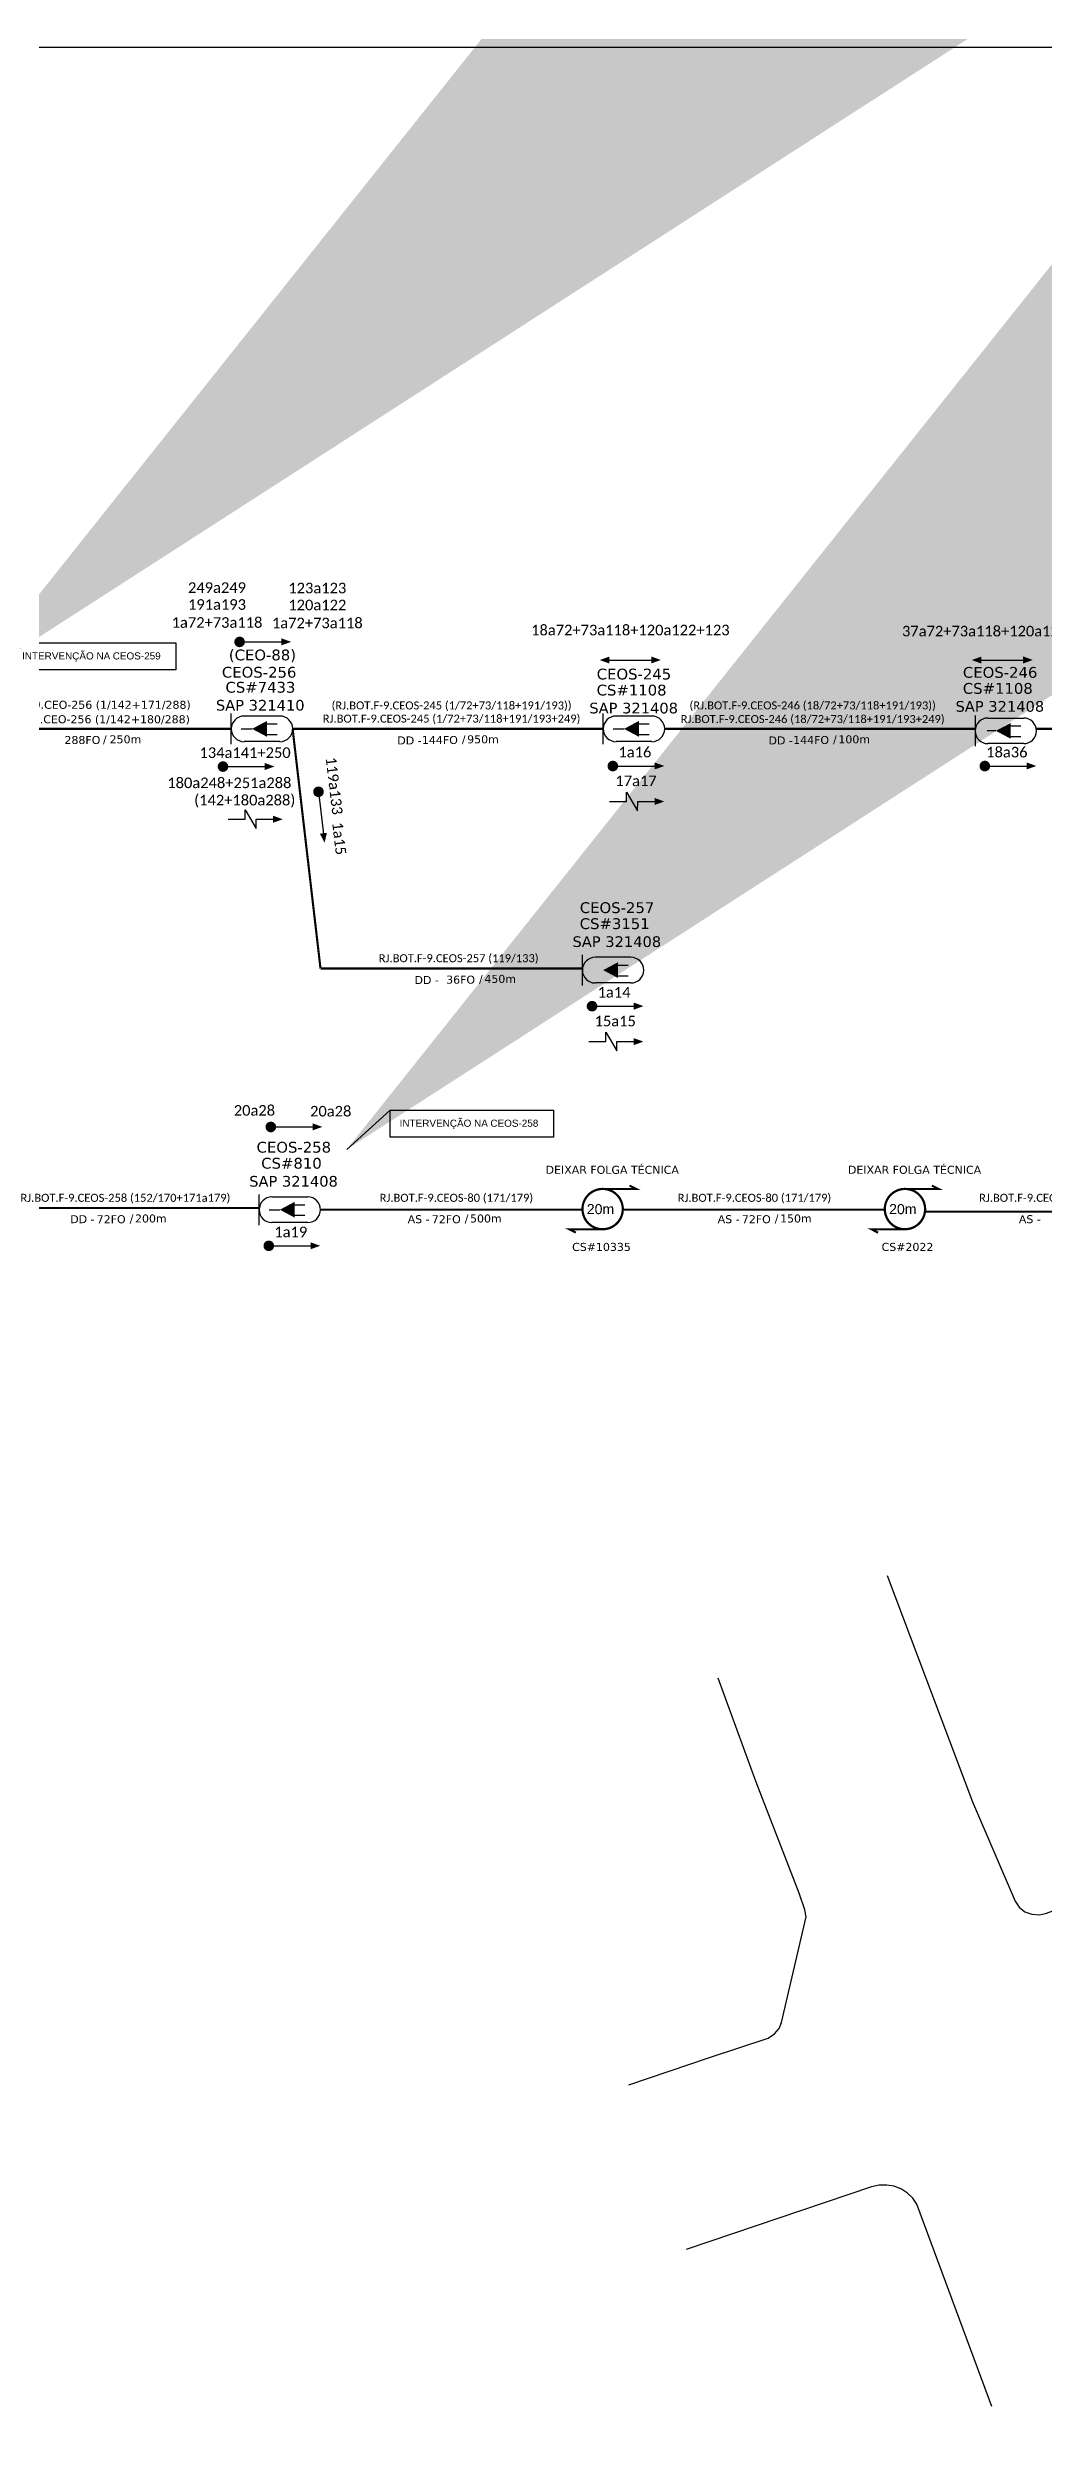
# Model space of a CAD drawing. Extents: x -89 to 749, y 705 to 1299.
# Drawn here: x 197.2 to 327.9, y 987.5 to 1299 of the extents above; entities that cross this region are included whole.
import ezdxf
from ezdxf.enums import TextEntityAlignment as Align

# ---------------------------------------------------------------- set-up
doc = ezdxf.new("R2010")
doc.units = 0
for name, color, linetype in [('10.4-Postes', 1, 'Continuous'), ('20.4-CEOS', 1, 'Continuous'), ('20.5-CABO AÉREO', 1, 'Continuous'), ('20.5-CEO', 1, 'Continuous'), ('QUADRA', 7, 'Continuous'), ('SETA', 7, 'Continuous')]:
    doc.layers.add(name, color=color, linetype=linetype)
doc.layers.add('40.1-ETIQUETAS', color=1, linetype='Continuous', lineweight=20)
doc.styles.add('ARIAL', font='arial.ttf')
doc.styles.add('ROMANS', font='romans')
doc.styles.add('siredit', font='verdana.ttf')
doc.styles.get("Standard").update_dxf_attribs({"font": 'arial.ttf'})
doc.linetypes.add('FENCELINE1', pattern='A,0.25,-0.1,[133,ltypeshp.shx,S=0.1,R=0,X=-0.1,Y=0],-0.1,1', length=1.45)
doc.dimstyles.new('CL', dxfattribs={"dimtxt": 1, "dimasz": 2, "dimexe": 0.18, "dimexo": 0.0625, "dimgap": 0.09, "dimtad": 0, "dimdec": 0, "dimrnd": 1, "dimzin": 0, "dimdsep": 46, "dimtxsty": 'siredit', "dimblk": 'NONE', "dimcen": 0, "dimse1": 1, "dimse2": 1, "dimsd1": 1, "dimsd2": 1, "dimclrt": 7, "dimadec": 0, "dimazin": 0, "dimtfac": 1, "dimtdec": 0, "dimtofl": 0, "dimtmove": 0, "dimatfit": 3, "dimfxl": 0, "dimtolj": 1, "dimtzin": 0, "dimarcsym": 0})

# ---------------------------------------------------------------- blocks, each defined once
blk = doc.blocks.new('_None')
blk = doc.blocks.new('*U91')
at = {"color": 3}
blk.add_lwpolyline([(0.0000405, 0.000041), (0.0001936, 0.000041), (0.0001936, 0.0000158), (0.0000405, 0.0000158)], close=True, dxfattribs=at)
at = {"color": 3, "style": 'ARIAL'}
blk.add_attdef('SERVIÇO_EM_EMENDA_EXIST', text='', height=0.00000666, dxfattribs=at).set_placement((0.0001321, 0.0000254), align=Align.RIGHT)
blk.add_attdef('FID', (0.0001344, 0.0000254), '', height=0.00000666, dxfattribs=at)
at = {"layer": '10.4-Postes', "lineweight": 0, "style": 'ROMANS'}
for tag, p, flags in [('ID_ATIVIDADE', (-0.0000068, -0.0000086), 3), ('QTDE', (-0.000006, -0.000014), 3), ('FATOR', (-0.0000019, -0.0000113), 1)]:
    blk.add_attdef(tag, p, '', height=0.00000209, dxfattribs=dict(at, flags=flags))
at = {"color": 3}
blk.add_leader([(-0.0000002, 0.0000042), (0.0000405, 0.000041)], dimstyle='CL', override={"dimgap": 0.09, "dimtad": 0}, dxfattribs=at)

msp = doc.modelspace()

# ---------------------------------------------------------------- linework, layer by layer
msp.add_lwpolyline([(-89.32, 705.02), (749.25, 705.02), (749.25, 1299.02), (-89.32, 1299.02), (-89.32, 705.02)])
at = {"color": 0}
for points, const_width in [([(222.08, 1221.02, 1), (222.77, 1221.02, 1)], 0.693), ([(271.05, 1204.73, 1), (271.75, 1204.73, 1)], 0.693), ([(319.86, 1204.73, 1), (320.56, 1204.73, 1)], 0.693), ([(232.74, 1201.7, 1), (232.82, 1201.01, 1)], 0.693), ([(268.32, 1173.22, 1), (269.02, 1173.22, 1)], 0.693), ([(226.17, 1157.37, 1), (226.87, 1157.37, 1)], 0.693), ([(270.06, 1149.24, 1.000012), (270.06, 1143.95, 0.999978)], 0.294), ([(309.73, 1149.24, 1.000012), (309.73, 1143.95, 0.999978)], 0.294), ([(225.91, 1141.77, 1), (226.6, 1141.77, 1)], 0.693)]:
    msp.add_lwpolyline(points, format="xyb", close=True, dxfattribs=dict(at, const_width=const_width))
at = {"color": 7, "const_width": 0.693}
msp.add_lwpolyline([(219.9, 1204.66, 1), (220.59, 1204.66, 1)], format="xyb", close=True, dxfattribs=at)
at = {"color": 0}
for points in [[(273.19, 1200.08), (273.19, 1201.31), (274.65, 1198.86), (274.66, 1200.08)], [(223.15, 1197.75), (223.15, 1198.98), (224.61, 1196.53), (224.61, 1197.75)], [(270.46, 1168.57), (270.46, 1169.79), (271.92, 1167.34), (271.93, 1168.57)]]:
    msp.add_lwpolyline(points, dxfattribs=at)
at = {"color": 0, "const_width": 0.276}
for points in [[(270.06, 1149.24), (274.47, 1149.24), (273.59, 1149.68)], [(309.73, 1149.24), (314.14, 1149.24), (313.26, 1149.68)], [(270.06, 1143.95), (265.65, 1143.95), (266.54, 1143.51)], [(309.73, 1143.95), (305.32, 1143.95), (306.21, 1143.5)]]:
    msp.add_lwpolyline(points, dxfattribs=at)
at = {"layer": '20.4-CEOS', "color": 5}
for p, q in [((227.71, 1211.29), (223.01, 1211.29)), ((276.52, 1211.29), (271.82, 1211.29)), ((227.71, 1207.94), (223.01, 1207.94)), ((276.52, 1207.94), (271.82, 1207.94))]:
    msp.add_line(p, q, dxfattribs=at)
at = {"layer": '20.4-CEOS', "color": 0}
for p, q in [((273.78, 1179.63), (269.08, 1179.63)), ((273.78, 1176.28), (269.08, 1176.28)), ((231.36, 1148.18), (226.66, 1148.18)), ((231.36, 1144.83), (226.66, 1144.83))]:
    msp.add_line(p, q, dxfattribs=at)
at = {"layer": '20.4-CEOS', "color": 5}
for points in [[(221.33, 1207.59), (221.33, 1211.63)], [(222.63, 1209.61), (224.06, 1209.61)], [(222.63, 1209.61), (224.06, 1209.61)], [(225.91, 1210.28), (227.34, 1210.28)], [(225.91, 1210.28), (227.34, 1210.28)], [(225.91, 1208.88), (227.34, 1208.88)], [(225.91, 1208.88), (227.34, 1208.88)], [(270.14, 1207.59), (270.14, 1211.63)], [(271.44, 1209.61), (272.87, 1209.61)], [(274.72, 1210.28), (276.15, 1210.28)], [(274.72, 1208.88), (276.15, 1208.88)], [(323.51, 1210.01), (324.94, 1210.01)], [(323.51, 1208.62), (324.94, 1208.62)]]:
    msp.add_lwpolyline(points, dxfattribs=at)
for points in [[(224.06, 1209.61, 0, 2.07, 0), (226, 1209.61, 2.07, 2.07, 0)], [(224.06, 1209.61, 0, 2.07, 0), (226, 1209.61, 2.07, 2.07, 0)], [(272.87, 1209.61, 0, 2.07, 0), (274.81, 1209.61, 2.07, 2.07, 0)], [(321.66, 1209.35, 0, 2.07, 0), (323.6, 1209.35, 2.07, 2.07, 0)]]:
    msp.add_lwpolyline(points, format="xyseb", dxfattribs=at)
at = {"layer": '20.4-CEOS', "color": 0}
for points in [[(267.4, 1175.93), (267.4, 1179.97)], [(271.99, 1178.62), (273.41, 1178.62)], [(271.99, 1177.22), (273.41, 1177.22)], [(224.99, 1144.49), (224.99, 1148.53)], [(226.29, 1146.51), (227.71, 1146.51)], [(229.57, 1147.17), (231, 1147.17)], [(229.57, 1145.78), (231, 1145.78)]]:
    msp.add_lwpolyline(points, dxfattribs=at)
for points in [[(270.13, 1177.95, 0, 2.07, 0), (272.07, 1177.95, 2.07, 2.07, 0)], [(227.71, 1146.51, 0, 2.07, 0), (229.65, 1146.51, 2.07, 2.07, 0)]]:
    msp.add_lwpolyline(points, format="xyseb", dxfattribs=at)
at = {"layer": '20.4-CEOS', "color": 5}
for centre, start, end in [((223.01, 1209.61), 90, 270), ((227.71, 1209.61), 270, 90), ((271.82, 1209.61), 90, 270), ((276.52, 1209.61), 270, 90)]:
    msp.add_arc(centre, 1.68, start, end, dxfattribs=at)
at = {"layer": '20.4-CEOS', "color": 0}
for centre, start, end in [((269.08, 1177.95), 90, 270), ((273.78, 1177.95), 270, 90), ((226.66, 1146.51), 90, 270), ((231.36, 1146.51), 270, 90)]:
    msp.add_arc(centre, 1.68, start, end, dxfattribs=at)
at = {"layer": '20.5-CABO AÉREO', "color": 0, "ltscale": 50, "const_width": 0.28}
for points in [[(183.31, 1209.61), (221.33, 1209.61)], [(229.38, 1209.61), (233.04, 1178.17)], [(233.04, 1178.17), (267.42, 1178.17)], [(190.62, 1146.73), (225, 1146.73)]]:
    msp.add_lwpolyline(points, dxfattribs=at)
at = {"layer": '20.5-CABO AÉREO', "color": 0, "linetype": 'FENCELINE1', "ltscale": 50, "const_width": 0.28}
for points in [[(233.04, 1146.51), (267.42, 1146.51)], [(272.71, 1146.51), (307.09, 1146.51)], [(312.36, 1146.25), (346.74, 1146.25)]]:
    msp.add_lwpolyline(points, dxfattribs=at)
at = {"layer": '20.5-CEO', "color": 5}
for p, q in [((320.61, 1211.02), (325.31, 1211.02)), ((325.31, 1207.67), (320.61, 1207.67))]:
    msp.add_line(p, q, dxfattribs=at)
for points in [[(318.93, 1211.37), (318.93, 1207.33)], [(321.66, 1209.35), (320.53, 1209.35)]]:
    msp.add_lwpolyline(points, dxfattribs=at)
for centre, start, end in [((320.61, 1209.35), 90, 270), ((325.31, 1209.35), 270, 90)]:
    msp.add_arc(centre, 1.68, start, end, dxfattribs=at)
at = {"layer": '40.1-ETIQUETAS', "color": 5, "const_width": 0.28}
for points in [[(229.38, 1209.61), (270.14, 1209.61)], [(278.19, 1209.61), (318.95, 1209.61)], [(327, 1209.61), (367.76, 1209.61)]]:
    msp.add_lwpolyline(points, dxfattribs=at)
at = {"layer": 'QUADRA'}
for points in [[(307.41, 1098.52), (318.6, 1068.83), (324.19, 1055.78), (324.71, 1054.99), (325.48, 1054.39), (326.39, 1054.05), (327.39, 1053.99), (328.17, 1054.15), (354.29, 1063.63), (430.6, 1090.17)], [(273.49, 1031.68), (284.09, 1035.26), (291.8, 1037.82), (292.62, 1038.35), (293.23, 1039.07), (293.54, 1039.84), (296.75, 1053.73), (296.59, 1054.66), (295.83, 1056.84), (290.21, 1071.38), (285.23, 1085.06)], [(273.49, 1031.68), (284.09, 1035.26), (291.8, 1037.82), (292.62, 1038.35), (293.23, 1039.07), (293.54, 1039.84), (296.75, 1053.73), (296.59, 1054.66), (295.83, 1056.84), (290.21, 1071.38), (285.23, 1085.06)], [(321.15, 989.45), (311.29, 1016.02), (310.77, 1016.81), (310.07, 1017.48), (309.26, 1018), (308.33, 1018.36), (307.35, 1018.53), (306.35, 1018.5), (305.35, 1018.27), (281.02, 1010.09)], [(321.15, 989.45), (311.29, 1016.02), (310.77, 1016.81), (310.07, 1017.48), (309.26, 1018), (308.33, 1018.36), (307.35, 1018.53), (306.35, 1018.5), (305.35, 1018.27), (281.02, 1010.09)]]:
    msp.add_lwpolyline(points, dxfattribs=at)
at = {"layer": 'SETA', "color": 0}
for points in [[(222.43, 1221.02), (228.39, 1221.02)], [(270.95, 1218.64), (276.91, 1218.64)], [(319.76, 1218.64), (325.72, 1218.64)], [(220.25, 1204.66), (226.2, 1204.66)], [(271.4, 1204.73), (277.36, 1204.73)], [(320.21, 1204.73), (326.17, 1204.73)], [(232.78, 1201.35), (233.47, 1195.44)], [(270.98, 1200.08), (273.19, 1200.08)], [(274.66, 1200.08), (276.87, 1200.08)], [(220.93, 1197.75), (223.15, 1197.75)], [(224.61, 1197.75), (226.82, 1197.75)], [(268.67, 1173.22), (274.63, 1173.22)], [(268.25, 1168.57), (270.46, 1168.57)], [(271.93, 1168.57), (274.14, 1168.57)], [(226.52, 1157.37), (232.48, 1157.37)], [(226.25, 1141.77), (232.21, 1141.77)]]:
    msp.add_lwpolyline(points, dxfattribs=at)
for points in [[(227.91, 1221.49), (229.18, 1221.03), (227.91, 1220.57)], [(270.95, 1219.1), (269.68, 1218.64), (270.95, 1218.18)], [(276.43, 1219.11), (277.7, 1218.65), (276.43, 1218.19)], [(319.76, 1219.1), (318.49, 1218.64), (319.76, 1218.18)], [(325.24, 1219.11), (326.51, 1218.65), (325.24, 1218.19)], [(225.73, 1205.13), (227, 1204.67), (225.73, 1204.21)], [(276.88, 1205.2), (278.15, 1204.74), (276.88, 1204.28)], [(325.69, 1205.2), (326.96, 1204.74), (325.69, 1204.28)], [(276.87, 1200.55), (278.14, 1200.08), (276.87, 1199.62)], [(226.82, 1198.21), (228.09, 1197.75), (226.82, 1197.29)], [(233.88, 1195.96), (233.57, 1194.65), (232.96, 1195.86)], [(274.15, 1173.69), (275.42, 1173.23), (274.15, 1172.76)], [(274.14, 1169.03), (275.41, 1168.57), (274.14, 1168.11)], [(232, 1157.85), (233.27, 1157.38), (232, 1156.92)], [(231.73, 1142.24), (233, 1141.78), (231.73, 1141.32)]]:
    msp.add_solid(points, dxfattribs=at)

# ---------------------------------------------------------------- block references
at = {"color": 0, "lineweight": 0, "xscale": 139999.9999999563, "yscale": 139999.9999999556, "zscale": 139999.9999999563}
for p, values in [((186.96, 1215.16), {'SERVIÇO_EM_EMENDA_EXIST': 'INTERVENÇÃO NA', 'FID': 'CEOS-259'}), ((236.51, 1153.84), {'SERVIÇO_EM_EMENDA_EXIST': 'INTERVENÇÃO NA', 'FID': 'CEOS-258'})]:
    msp.add_blockref('*U91', p, dxfattribs=at).add_auto_attribs(values)

# ---------------------------------------------------------------- texts
at = {"color": 0}
for p in [(267.98, 1145.93), (307.65, 1145.93)]:
    msp.add_text('20m', height=1.323, dxfattribs=at).set_placement(p)
at = {"color": 0, "char_height": 1.386, "width": 17.5736, "attachment_point": 5}
for s, insert in [('\\C7;\\fCalibri|b0|i0|c0|p34;249a249', (219.46, 1228.14)), ('\\C7;\\fCalibri|b0|i0|c0|p34;123a123', (232.62, 1228.08)), ('{\\fCalibri|b0|i0|c0|p34;\\C7;1a7\\C0;2+73a118}', (219.46, 1223.56)), ('{\\fCalibri|b0|i0|c0|p34;\\C7;191\\C0;a193}', (219.46, 1225.92)), ('{\\fCalibri|b0|i0|c0|p34;\\C7;120\\C0;a122}', (232.62, 1225.86)), ('{\\fCalibri|b0|i0|c0|p34;\\C7;1a7\\C0;2+73a118}', (232.62, 1223.5)), ('{\\C7;\\fCalibri|b0|i0|c0|p34;18a72}\\fCalibri|b0|i0|c0|p34;+73a118+120a122+123', (273.7, 1222.57)), ('{\\C7;\\fCalibri|b0|i0|c0|p34;37a72}\\fCalibri|b0|i0|c0|p34;+73a118+120a122+123', (322.36, 1222.43)), ('\\C7;\\fCalibri|b0|i0|c0|p34;134a141\\C1;+250', (223.14, 1206.48)), ('{\\fCalibri|b0|i0|c0|p34;\\C7;1a16}', (274.29, 1206.55)), ('{\\fCalibri|b0|i0|c0|p34;\\C7;18a36}', (323.1, 1206.55)), ('{\\fCalibri|b0|i0|c0|p34;\\C7;17a17}', (274.44, 1202.78)), ('{\\fCalibri|b0|i0|c0|p34;\\C7;1a14}', (271.56, 1175.04)), ('{\\fCalibri|b0|i0|c0|p34;\\C7;15a15}', (271.71, 1171.26)), ('{\\fCalibri|b0|i0|c0|p34;\\C7;20a28}', (224.37, 1159.54)), ('{\\fCalibri|b0|i0|c0|p34;\\C7;20a28}', (234.38, 1159.43)), ('{\\fCalibri|b0|i0|c0|p34;\\C7;1a19}', (229.14, 1143.59))]:
    msp.add_mtext(s, dxfattribs=dict(at, insert=insert))
at = {"color": 0, "char_height": 1.386, "width": 17.5736, "attachment_point": 5, "rotation": 276.5938}
for s, insert in [('{\\fCalibri|b0|i0|c0|p34;\\C7;119a133}', (234.84, 1202.13)), ('{\\fCalibri|b0|i0|c0|p34;\\C7;1a15}', (235.5, 1195.22))]:
    msp.add_mtext(s, dxfattribs=dict(at, insert=insert))
at = {"color": 1, "insert": (221.08, 1202.52), "char_height": 1.386, "width": 17.5736, "attachment_point": 5}
msp.add_mtext('\\fCalibri|b0|i0|c0|p34;180a248+251a288', dxfattribs=at)
at = {"color": 5, "insert": (223.1, 1200.11), "char_height": 1.386, "width": 3.8586, "attachment_point": 5}
msp.add_mtext('{\\fCalibri|b0|i0|c0|p34;(142+180a288)}', dxfattribs=at)
at = {"layer": '20.4-CEOS', "color": 5, "style": 'siredit'}
for s, height, p in [('(CEO-88)', 1.419, (225.42, 1219.31)), ('CEOS-256', 1.419, (224.99, 1217.04)), ('CS#7433', 1.419, (225.16, 1215.07)), ('CS#1108 ', 1.419, (274.17, 1214.7)), ('CEOS-245', 1.419, (274.17, 1216.8)), ('CS#1108 ', 1.419, (322.22, 1214.92)), ('CEOS-246', 1.419, (322.22, 1217.02)), ('SAP 321410', 1.4, (225.13, 1212.71)), ('SAP 321408', 1.4, (274.13, 1212.34)), ('SAP 321408', 1.4, (322.18, 1212.56))]:
    msp.add_text(s, height=height, dxfattribs=at).set_placement(p, align=Align.MIDDLE_CENTER)
at = {"layer": '20.4-CEOS', "color": 0, "style": 'siredit'}
for s, height, p in [('CS#3151 ', 1.419, (271.95, 1184.05)), ('CEOS-257', 1.419, (271.95, 1186.15)), ('SAP 321408', 1.4, (271.92, 1181.69)), ('CEOS-258', 1.419, (229.54, 1154.71)), ('CS#810 ', 1.419, (229.54, 1152.61)), ('SAP 321408', 1.4, (229.5, 1150.24))]:
    msp.add_text(s, height=height, dxfattribs=at).set_placement(p, align=Align.MIDDLE_CENTER)
at = {"layer": '40.1-ETIQUETAS', "color": 0, "style": 'siredit'}
for s, p in [('RJ.BOT.F-9.CEO-256 (1/142+171/288)', (202.36, 1212.77)), ('RJ.BOT.F-9.CEO-256 (1/142+180/288)', (202.25, 1210.87)), ('DEIXAR FOLGA TÉCNICA', (271.32, 1151.75)), ('DEIXAR FOLGA TÉCNICA', (310.99, 1151.75)), ('CS#10335', (269.91, 1141.63)), ('CS#2022', (310.06, 1141.63))]:
    msp.add_text(s, height=1.05, dxfattribs=at).set_placement(p, align=Align.MIDDLE_CENTER)
for s, p in [('/', (204.98, 1208.24)), ('/', (252.07, 1208.24)), ('/', (300.78, 1208.24)), ('288FO', (204.15, 1208.15)), ('DD - ', (246.77, 1208.09)), ('144FO', (251.06, 1208.15)), ('DD - ', (295.48, 1208.09)), ('144FO', (299.77, 1208.15)), ('DD - ', (249.03, 1176.65)), ('36FO', (253.32, 1176.7)), ('/', (254.33, 1176.8)), ('DD - ', (203.85, 1145.27)), ('72FO', (207.47, 1145.26)), ('/', (208.49, 1145.36)), ('AS - ', (247.81, 1145.27)), ('72FO', (251.44, 1145.26)), ('/', (252.45, 1145.36)), ('AS - ', (288.49, 1145.27)), ('72FO', (292.12, 1145.26)), ('/', (293.13, 1145.36)), ('AS - ', (328.01, 1145.27))]:
    msp.add_text(s, height=1.05, dxfattribs=at).set_placement(p, align=Align.MIDDLE_RIGHT)
for s, p in [('250m', (205.37, 1208.24)), ('950m', (252.28, 1208.24)), ('100m', (300.99, 1208.24)), ('450m', (254.54, 1176.8)), ('200m', (208.7, 1145.36)), ('500m', (252.66, 1145.36)), ('150m', (293.34, 1145.36))]:
    msp.add_text(s, height=1.05, dxfattribs=at).set_placement(p, align=Align.MIDDLE_LEFT)
at = {"layer": '40.1-ETIQUETAS', "color": 7, "char_height": 1.05, "width": 42.0164, "attachment_point": 5, "style": 'siredit'}
for s, insert in [('{\\fCalibri|b0|i0|c0|p34;(RJ.BOT.F-9.CEOS-245 (1/72+73/118+191/193))}', (250.24, 1212.57)), ('\\fCalibri|b0|i0|c0|p34;(RJ.BOT.F-9.CEOS-246 (18/72+73/118+191/193)) {\\C5;\\P} ', (297.62, 1211.7))]:
    msp.add_mtext(s, dxfattribs=dict(at, insert=insert))
at = {"layer": '40.1-ETIQUETAS', "color": 5, "char_height": 1.05, "width": 42.0164, "attachment_point": 5, "style": 'siredit'}
for s, insert in [('{\\fCalibri|b0|i0|c0|p34;RJ.BOT.F-9.CEOS-245 (1/72+73/118+191/193+249) }', (250.24, 1210.84)), ('{\\fCalibri|b0|i0|c0|p34;RJ.BOT.F-9.CEOS-246 (18/72+73/118+191/193+249)}', (297.62, 1210.78))]:
    msp.add_mtext(s, dxfattribs=dict(at, insert=insert))
at = {"layer": '40.1-ETIQUETAS', "color": 0, "char_height": 1.05, "width": 42.0164, "attachment_point": 5, "style": 'siredit'}
for s, insert in [('{\\fCalibri|b0|i0|c0|p34;RJ.BOT.F-9.CEOS-257 (119/133\\C0;) }', (251.17, 1179.4)), ('{\\fCalibri|b0|i0|c0|p34;RJ.BOT.F-9.CEOS-258 (152/170+171a179) }', (207.44, 1147.96)), ('{\\fCalibri|b0|i0|c0|p34;RJ.BOT.F-9.CEOS-80 (171/1\\C0;79) }', (250.87, 1147.96)), ('{\\fCalibri|b0|i0|c0|p34;RJ.BOT.F-9.CEOS-80 (171/1\\C0;79) }', (289.98, 1147.96)), ('{\\fCalibri|b0|i0|c0|p34;RJ.BOT.F-9.CEOS-80 (171/1\\C0;79) }', (329.53, 1147.96))]:
    msp.add_mtext(s, dxfattribs=dict(at, insert=insert))

doc.saveas('drawing.dxf')
